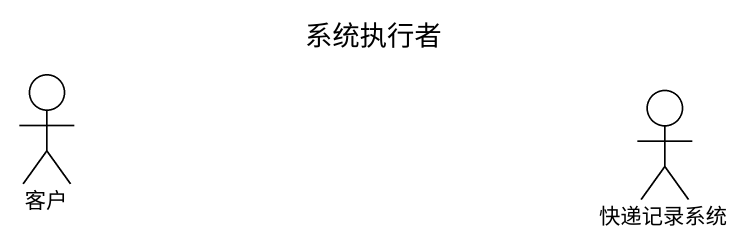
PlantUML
@startuml
title 系统执行者
actor 客户
actor 快递记录系统
@enduml
